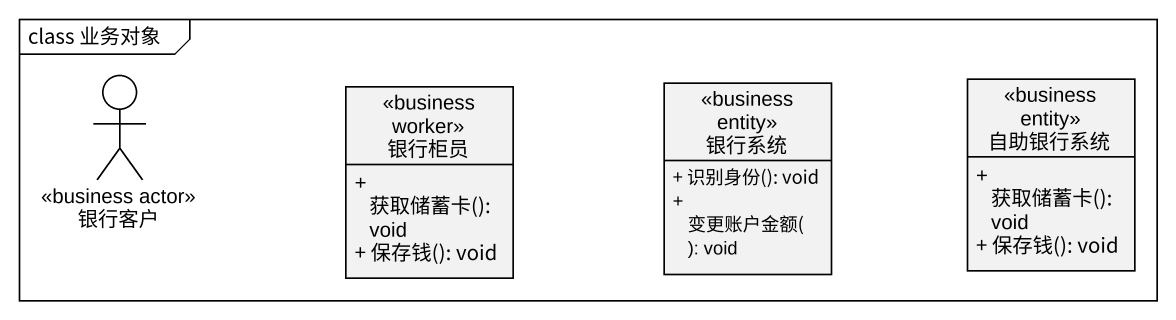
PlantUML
@startuml
mainframe class 业务对象
allowmixing
hide circle
hide empty members
skinparam classAttributeIconSize 0
actor 银行客户 <<business actor>>
class 银行柜员 <<business worker>> {
  + 获取储蓄卡(): void
  + 保存钱(): void
}
class 银行系统 <<business entity>> {
  + 识别身份(): void
  + 变更账户金额(): void
}
class 自助银行系统 <<business entity>> {
  + 获取储蓄卡(): void
  + 保存钱(): void
}
@enduml
